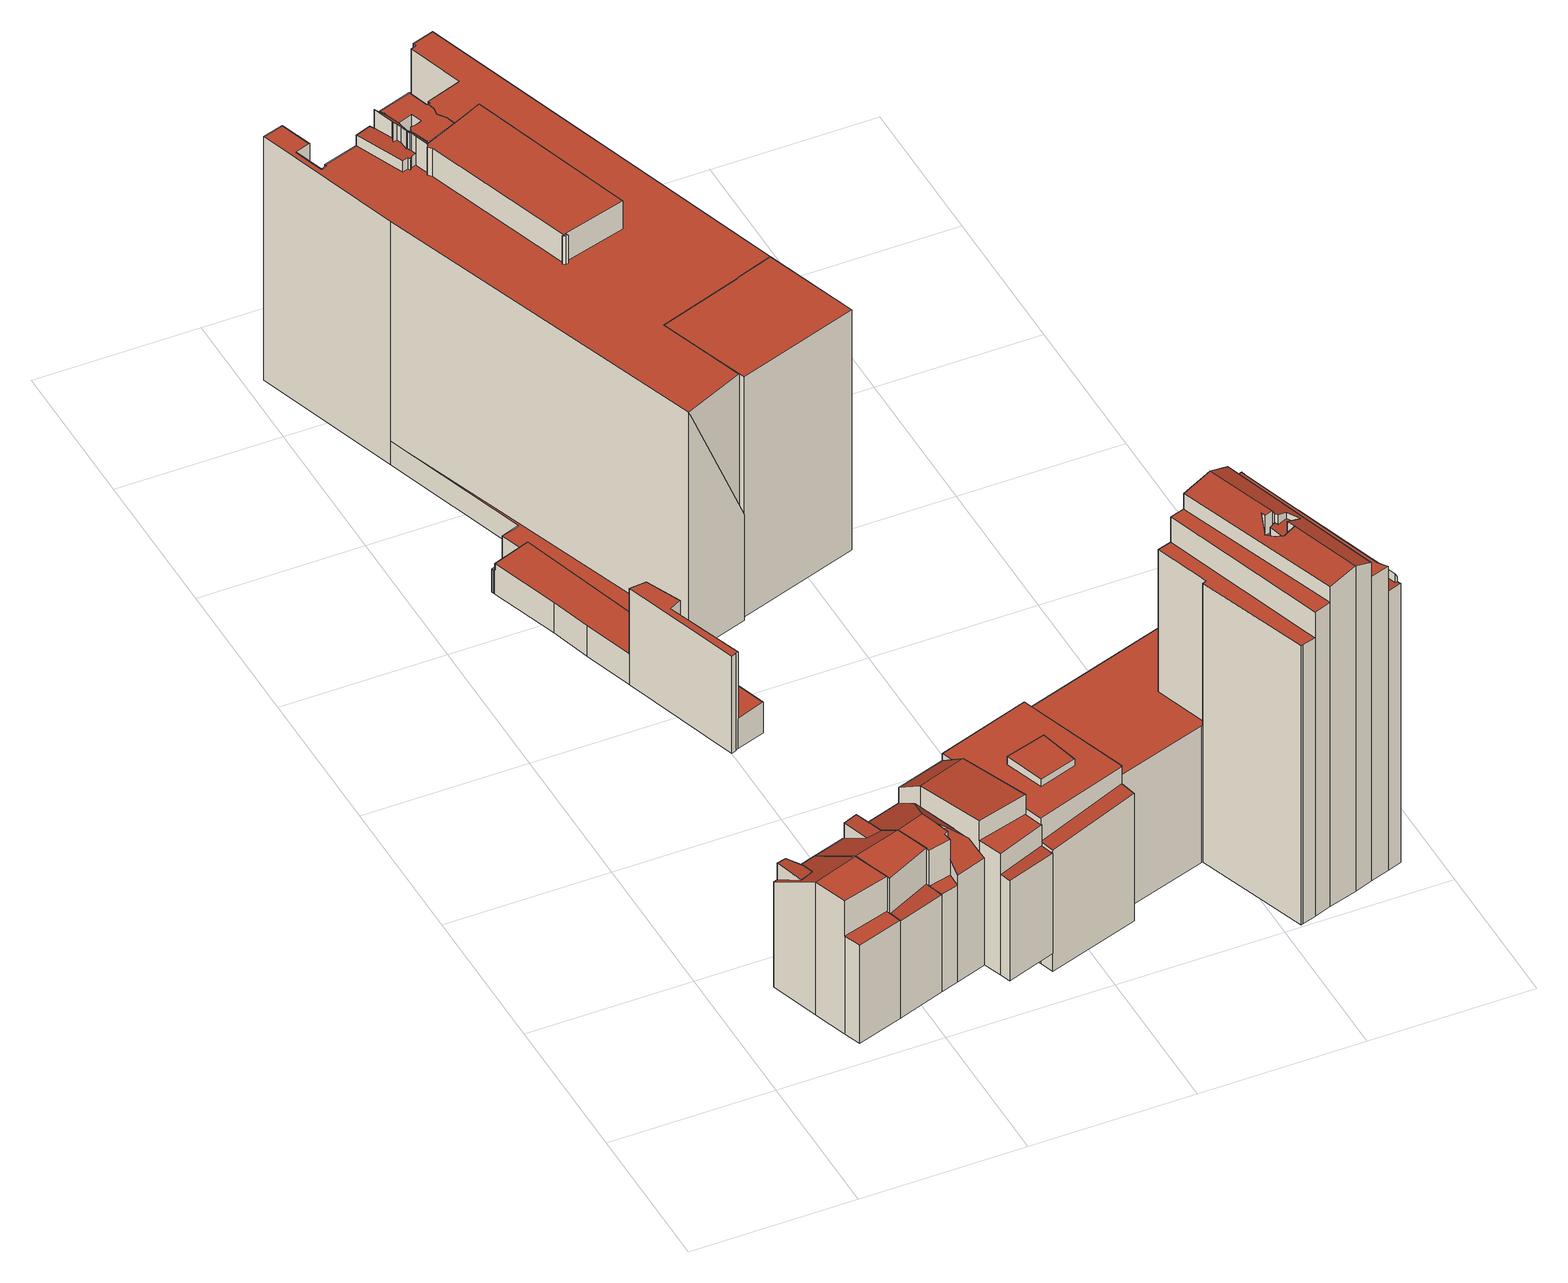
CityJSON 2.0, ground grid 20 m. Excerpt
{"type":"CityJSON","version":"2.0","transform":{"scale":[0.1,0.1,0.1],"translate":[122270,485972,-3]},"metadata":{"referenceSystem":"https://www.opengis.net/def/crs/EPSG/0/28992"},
"CityObjects":{
"building1":{"type":"Building","attributes":{"aantal_verblijfsobjecten":3,"bouwjaar":1807,"gebruiksdoel":"woonfunctie","oppervlakte_max":140,"oppervlakte_min":70,"rdf_seealso":"http://bag.basisregistraties.overheid.nl/bag/id/pand/0363100012182914","rf_extrusion_mode":"standard","rf_force_lod11":false,"rf_h_ground":-0.055,"rf_h_pc_98p":0,"rf_h_roof_50p":17.2,"rf_h_roof_70p":18.27,"rf_h_roof_max":18.35,"rf_h_roof_min":13.41,"rf_is_glass_roof":false,"rf_nodata_frac":0.00315,"rf_nodata_r":0,"rf_pc_select":"PREFERRED_AND_LATEST","rf_pc_year":0,"rf_pointcloud_unusable":false,"rf_pt_density":18.18,"rf_ridgelines":0,"rf_rmse_lod22":0.431,"rf_roof_planes":7,"rf_roof_type":"slanted","rf_success":true,"rf_t_run":21,"rf_volume_lod22":1314.7,"status":"Pand in gebruik"},"children":["building1-1"]},
"building1-1":{"type":"BuildingPart","parents":["building1"],"geometry":[{"type":"Solid","lod":"2.2","boundaries":[[[[0,1,2,3,4,5,6,7,8,9,10,11]],[[12,3,2,13]],[[14,4,3,12]],[[15,16,17]],[[13,2,1,18]],[[19,10,9,20,21]],[[22,23,16,15]],[[23,0,11,24]],[[25,8,7,26]],[[26,7,6,27]],[[28,29,30,31]],[[24,11,10,19]],[[32,5,4,14]],[[20,9,8,25]],[[21,20,27,33]],[[33,27,6,5,32]],[[31,30,18,34]],[[17,29,28]],[[34,18,1,0,23,22]],[[27,20,25,26]],[[33,32,19,21]],[[29,17,16,23,24,19,32,14,12,13,18,30]],[[34,22,15,17,28,31]]]],"semantics":{"surfaces":[{"type":"GroundSurface"},{"type":"WallSurface","on_footprint_edge":true},{"type":"WallSurface","on_footprint_edge":false},{"type":"RoofSurface","rf_azimuth":153.5,"rf_h_roof_50p":13.48,"rf_h_roof_70p":13.49,"rf_h_roof_max":18.31,"rf_h_roof_min":13.44,"rf_slope":1.71},{"type":"RoofSurface","rf_azimuth":345.55,"rf_h_roof_50p":18.26,"rf_h_roof_70p":18.28,"rf_h_roof_max":18.31,"rf_h_roof_min":18.21,"rf_slope":1.2},{"type":"RoofSurface","rf_azimuth":341.22,"rf_h_roof_50p":16.6,"rf_h_roof_70p":17.08,"rf_h_roof_max":18.22,"rf_h_roof_min":14.27,"rf_slope":30.54},{"type":"RoofSurface","rf_azimuth":65.99,"rf_h_roof_50p":16.63,"rf_h_roof_70p":16.65,"rf_h_roof_max":16.69,"rf_h_roof_min":16.58,"rf_slope":2.85}],"values":[[0,1,1,2,1,1,2,1,1,1,2,1,1,1,2,1,2,2,1,3,4,5,6]]}}]},
"building2":{"type":"Building","attributes":{"aantal_verblijfsobjecten":1,"bouwjaar":1781,"gebruiksdoel":"woonfunctie","oppervlakte_max":317,"oppervlakte_min":317,"rdf_seealso":"http://bag.basisregistraties.overheid.nl/bag/id/pand/0363100012182915","rf_extrusion_mode":"standard","rf_force_lod11":false,"rf_h_ground":-0.061,"rf_h_pc_98p":0,"rf_h_roof_50p":17.21,"rf_h_roof_70p":18.27,"rf_h_roof_max":18.36,"rf_h_roof_min":13.32,"rf_is_glass_roof":false,"rf_nodata_frac":0.00307,"rf_nodata_r":0,"rf_pc_select":"PREFERRED_AND_LATEST","rf_pc_year":0,"rf_pointcloud_unusable":false,"rf_pt_density":17.96,"rf_ridgelines":0,"rf_rmse_lod22":0.389,"rf_roof_planes":7,"rf_roof_type":"slanted","rf_success":true,"rf_t_run":20,"rf_volume_lod22":1353.54,"status":"Pand in gebruik"},"children":["building2-1"]},
"building2-1":{"type":"BuildingPart","parents":["building2"],"geometry":[{"type":"Solid","lod":"2.2","boundaries":[[[[35,7,36,5,4,37,38,39,40,41,42]],[[43,37,44]],[[45,38,37,43]],[[44,37,4,14]],[[46,39,38,45,47]],[[47,45,48]],[[49,40,39,46]],[[50,7,35,51]],[[52,36,7,50]],[[14,4,5,53]],[[53,5,36,52,54]],[[54,52,55,56]],[[57,41,40,49]],[[56,55,42,41,57]],[[51,35,42,55]],[[49,46,47,48]],[[53,57,49,48,45,43,44,14]],[[51,55,52,50]],[[57,53,54,56]]]],"semantics":{"surfaces":[{"type":"GroundSurface"},{"type":"WallSurface","on_footprint_edge":true},{"type":"WallSurface","on_footprint_edge":false},{"type":"RoofSurface","rf_azimuth":277.66,"rf_h_roof_50p":16.61,"rf_h_roof_70p":16.64,"rf_h_roof_max":16.71,"rf_h_roof_min":16.53,"rf_slope":4.46},{"type":"RoofSurface","rf_azimuth":341.78,"rf_h_roof_50p":16.6,"rf_h_roof_70p":17.22,"rf_h_roof_max":18.27,"rf_h_roof_min":14.37,"rf_slope":31.01},{"type":"RoofSurface","rf_azimuth":158.23,"rf_h_roof_50p":13.37,"rf_h_roof_70p":13.38,"rf_h_roof_max":18.29,"rf_h_roof_min":13.34,"rf_slope":1.21},{"type":"RoofSurface","rf_azimuth":14.05,"rf_h_roof_50p":18.28,"rf_h_roof_70p":18.28,"rf_h_roof_max":18.3,"rf_h_roof_min":18.26,"rf_slope":0.313}],"values":[[0,1,1,1,1,2,1,1,1,1,1,2,1,1,1,3,4,5,6]]}}]},
"building3":{"type":"Building","attributes":{"aantal_verblijfsobjecten":3,"bouwjaar":1905,"gebruiksdoel":"woonfunctie","oppervlakte_max":119,"oppervlakte_min":76,"rdf_seealso":"http://bag.basisregistraties.overheid.nl/bag/id/pand/0363100012182916","rf_extrusion_mode":"standard","rf_force_lod11":false,"rf_h_ground":-0.059,"rf_h_pc_98p":0,"rf_h_roof_50p":16.65,"rf_h_roof_70p":17.52,"rf_h_roof_max":18.33,"rf_h_roof_min":13.34,"rf_h_roof_ridge":14.64,"rf_is_glass_roof":false,"rf_nodata_frac":0,"rf_nodata_r":0,"rf_pc_select":"PREFERRED_AND_LATEST","rf_pc_year":0,"rf_pointcloud_unusable":false,"rf_pt_density":17.12,"rf_ridgelines":1,"rf_rmse_lod22":0.317,"rf_roof_planes":7,"rf_roof_type":"slanted","rf_success":true,"rf_t_run":22,"rf_volume_lod22":1357.18,"status":"Pand in gebruik"},"children":["building3-1"]},
"building3-1":{"type":"BuildingPart","parents":["building3"],"geometry":[{"type":"Solid","lod":"2.2","boundaries":[[[[58,59,60,35,61,41,39,62,63]],[[57,41,61,64,65]],[[66,39,41,57]],[[67,62,39,66]],[[68,63,62,67]],[[64,61,35,69]],[[70,71,60,59,72]],[[73,74,71,70]],[[75,58,63,68]],[[69,35,60,71]],[[76,77,78]],[[72,59,58,75]],[[79,80,81,82]],[[83,73,80,79]],[[65,64,74,73,83]],[[82,81,77,76]],[[84,76,78,75,68]],[[57,84,68,67,66]],[[82,76,84,57,65,83,79]],[[74,64,69,71]],[[77,81,80,73,70,72,75,78]]]],"semantics":{"surfaces":[{"type":"GroundSurface"},{"type":"WallSurface","on_footprint_edge":true},{"type":"WallSurface","on_footprint_edge":false},{"type":"RoofSurface","rf_azimuth":71.44,"rf_h_roof_50p":16.57,"rf_h_roof_70p":17.12,"rf_h_roof_max":18.22,"rf_h_roof_min":15.74,"rf_slope":41.07},{"type":"RoofSurface","rf_azimuth":341.68,"rf_h_roof_50p":16.01,"rf_h_roof_70p":16.76,"rf_h_roof_max":18.23,"rf_h_roof_min":14.32,"rf_slope":30.72},{"type":"RoofSurface","rf_azimuth":49.73,"rf_h_roof_50p":18.25,"rf_h_roof_70p":18.27,"rf_h_roof_max":18.33,"rf_h_roof_min":18.18,"rf_slope":1.56},{"type":"RoofSurface","rf_azimuth":125.8,"rf_h_roof_50p":13.39,"rf_h_roof_70p":13.4,"rf_h_roof_max":18.31,"rf_h_roof_min":13.35,"rf_slope":2.36},{"type":"RoofSurface","rf_azimuth":161.48,"rf_h_roof_50p":15.71,"rf_h_roof_70p":16.26,"rf_h_roof_max":18.22,"rf_h_roof_min":14.77,"rf_slope":30.52}],"values":[[0,1,1,1,1,1,1,2,1,1,2,1,2,2,2,2,3,4,5,6,7]]}}]},
"building4":{"type":"Building","attributes":{"aantal_verblijfsobjecten":5,"bouwjaar":1997,"gebruiksdoel":"bijeenkomstfunctie,woonfunctie","oppervlakte_max":100,"oppervlakte_min":75,"rf_extrusion_mode":"standard","rf_force_lod11":false,"rf_h_ground":0.049,"rf_h_pc_98p":0,"rf_h_roof_50p":18.83,"rf_h_roof_70p":19.23,"rf_h_roof_max":19.33,"rf_h_roof_min":13.82,"rf_is_glass_roof":false,"rf_nodata_frac":0.0069,"rf_nodata_r":0,"rf_pc_select":"PREFERRED_AND_LATEST","rf_pc_year":0,"rf_pointcloud_unusable":false,"rf_pt_density":18.4,"rf_ridgelines":0,"rf_rmse_lod22":0.591,"rf_roof_planes":4,"rf_roof_type":"slanted","rf_success":true,"rf_t_run":24,"rf_volume_lod22":1947.65,"status":"Pand in gebruik"},"children":["building4-1"]},
"building4-1":{"type":"BuildingPart","parents":["building4"],"geometry":[{"type":"Solid","lod":"2.2","boundaries":[[[[85,86,87,88,89,90,91,92,93,94]],[[95,96,94,93,97]],[[98,99,85,94,96]],[[100,91,90,101]],[[102,92,91,100]],[[97,93,92,102]],[[103,88,87,104]],[[104,87,86,105]],[[106,103,99,98]],[[105,86,85,99]],[[101,90,89,107,108]],[[107,89,88,103,106]],[[108,107,96,95]],[[97,102,100,101]],[[105,99,103,104]],[[108,95,97,101]],[[96,107,106,98]]]],"semantics":{"surfaces":[{"type":"GroundSurface"},{"type":"WallSurface","on_footprint_edge":true},{"type":"WallSurface","on_footprint_edge":false},{"type":"RoofSurface","rf_azimuth":341.28,"rf_h_roof_50p":17.51,"rf_h_roof_70p":17.94,"rf_h_roof_max":18.78,"rf_h_roof_min":16.42,"rf_slope":34.36},{"type":"RoofSurface","rf_azimuth":162.85,"rf_h_roof_50p":13.88,"rf_h_roof_70p":13.9,"rf_h_roof_max":16.73,"rf_h_roof_min":13.82,"rf_slope":4.58},{"type":"RoofSurface","rf_azimuth":336.48,"rf_h_roof_50p":19.1,"rf_h_roof_70p":19.22,"rf_h_roof_max":19.45,"rf_h_roof_min":18.76,"rf_slope":3.99},{"type":"RoofSurface","rf_azimuth":179.96,"rf_h_roof_50p":16.73,"rf_h_roof_70p":16.74,"rf_h_roof_max":19.43,"rf_h_roof_min":16.69,"rf_slope":0.971}],"values":[[0,1,1,1,1,1,1,1,2,1,1,1,2,3,4,5,6]]}}]},
"building5":{"type":"Building","attributes":{"aantal_verblijfsobjecten":3,"bouwjaar":1971,"gebruiksdoel":"onderwijsfunctie,winkelfunctie","oppervlakte_max":12596,"oppervlakte_min":23,"rf_extrusion_mode":"standard","rf_force_lod11":false,"rf_h_ground":0.812,"rf_h_pc_98p":0,"rf_h_roof_50p":34.43,"rf_h_roof_70p":34.5,"rf_h_roof_max":38.4,"rf_h_roof_min":4.07,"rf_is_glass_roof":false,"rf_nodata_frac":0.00812,"rf_nodata_r":0,"rf_pc_select":"PREFERRED_AND_LATEST","rf_pc_year":0,"rf_pointcloud_unusable":false,"rf_pt_density":18.09,"rf_ridgelines":0,"rf_rmse_lod22":2.65,"rf_roof_planes":30,"rf_roof_type":"slanted","rf_success":true,"rf_t_run":534,"rf_volume_lod22":43344.71,"status":"Pand in gebruik"},"children":["building5-1"]},
"building5-1":{"type":"BuildingPart","parents":["building5"],"geometry":[{"type":"Solid","lod":"2.2","boundaries":[[[[109,110,111,112,113,114,115,116,117,118,119,120,121,122,123,124,125,126,127,128,129,130,131,132,133,134,135,136,137,138,139,140,141,142,143,144,145,146,147,148,149,150,151,152,153,154,155,156,157,158]],[[159,120,119,160]],[[161,121,120,159]],[[162,152,151,163]],[[160,119,118,164]],[[164,118,117,165]],[[165,117,116,166]],[[167,168,169,170]],[[166,116,115,171]],[[172,110,109,173]],[[168,111,110,172]],[[174,150,149,175]],[[176,154,153,177]],[[178,155,154,176]],[[179,148,147,180,181]],[[163,151,150,174]],[[175,149,148,179]],[[182,144,143,183]],[[184,145,144,182]],[[183,143,142,185]],[[186,122,121,161]],[[187,188,189,190]],[[190,189,141,140,191]],[[192,137,136,193]],[[191,140,139,194]],[[195,134,133,196]],[[197,198,199,200]],[[196,133,132,201]],[[202,130,129,203]],[[203,129,128,204]],[[205,131,130,202]],[[206,205,188,187]],[[207,125,124,208]],[[208,124,123,209]],[[209,123,122,186]],[[210,114,113,211]],[[211,113,112,212]],[[171,115,114,210]],[[213,214,215,216]],[[217,218,219]],[[218,217,126,125,207]],[[220,221,222,223]],[[223,222,214,213]],[[185,142,141,189]],[[224,225,226,227]],[[228,229,230,231]],[[232,233,234,235]],[[170,169,233,232]],[[236,237,238,239]],[[237,240,241,242]],[[243,146,145,184]],[[216,215,244,245]],[[227,226,246,247]],[[247,246,212,248]],[[242,241,156,155,178,249]],[[177,153,152,162]],[[201,132,131,205,206]],[[250,127,126,217]],[[200,199,251,252]],[[253,254,225,224]],[[255,158,157,256]],[[256,157,156,241]],[[239,238,257,258]],[[259,260,261,262]],[[263,195,264,265]],[[266,135,134,195,263]],[[193,136,135,266]],[[267,268,269,270]],[[270,269,271,272]],[[273,274,275,276]],[[180,147,146,243]],[[181,180,204,219]],[[277,278,279,280]],[[281,282,278,277]],[[283,284,285,286]],[[287,288,286,289]],[[289,286,285,290,291]],[[265,264,260,259]],[[292,293,274,273]],[[294,295,296]],[[296,297,229,228]],[[298,299,300,288,287]],[[301,302,295,294]],[[288,300,303,304]],[[304,303,299,298]],[[248,212,112,111,168,167]],[[305,306,307,308]],[[276,275,268,267]],[[309,310,240,237,236]],[[173,109,158,255]],[[252,251,282,281]],[[235,234,310,309]],[[194,139,138,311]],[[312,311,138,137,192]],[[262,261,311,312]],[[249,178,306,305]],[[258,257,293,292]],[[313,314,315,316]],[[280,279,317,318]],[[291,290,198,197]],[[319,320,321,322]],[[272,271,322,323]],[[318,317,284,283]],[[308,307,324,325]],[[325,324,320,319]],[[323,322,321,297,296]],[[326,327,328,329]],[[231,230,327,326]],[[330,331,254,253]],[[302,332,331,330]],[[245,244,332,302,301]],[[329,328,314,313]],[[316,315,221,220]],[[219,204,128,127,250]],[[204,180,243,184,182,183,185,189,188,205,202,203]],[[299,303,300]],[[310,234,233,169,168,172,173,255,256,241,240]],[[325,319,322,271,269,268,275,274,293,257,238,237,242,249,305,308]],[[311,261,260,264,195,196,201,206,187,190,191,194]],[[262,312,192,193,266,263,265,259]],[[284,317,279,278,282,251,199,198,290,285]],[[316,220,223,213,216,245,301,294,296,228,231,326,329,313]],[[323,296,295,298,287,289,291,197,200,252,309,236,239,258,292,273,276,267,270,272]],[[302,330,253,224,227,247,248,167,170,232,235,309,252,281,277,280,318,283,286,288,304,298,295]],[[221,315,314,328,327,230,229,297,321,320,324,307,306,178,176,177,162,163,174,175,179,181,219,218,207,208,209,186,161,159,160,164,165,166,171,210,211,212,246,226,225,254,331,332,244,215,214,222]],[[219,250,217]]]],"semantics":{"surfaces":[{"type":"GroundSurface"},{"type":"WallSurface","on_footprint_edge":true},{"type":"WallSurface","on_footprint_edge":false},{"type":"RoofSurface","rf_azimuth":262.61,"rf_h_roof_50p":4.06,"rf_h_roof_70p":5.03,"rf_h_roof_max":34.45,"rf_h_roof_min":4.04,"rf_slope":0.163},{"type":"RoofSurface","rf_azimuth":142.78,"rf_h_roof_50p":36.88,"rf_h_roof_70p":36.88,"rf_h_roof_max":37.13,"rf_h_roof_min":36.88,"rf_slope":0.028},{"type":"RoofSurface","rf_azimuth":143.53,"rf_h_roof_50p":34.45,"rf_h_roof_70p":34.45,"rf_h_roof_max":34.45,"rf_h_roof_min":34.45,"rf_slope":0.028},{"type":"RoofSurface","rf_azimuth":248.11,"rf_h_roof_50p":35.94,"rf_h_roof_70p":35.95,"rf_h_roof_max":38.51,"rf_h_roof_min":35.9,"rf_slope":1.73},{"type":"RoofSurface","rf_azimuth":258.28,"rf_h_roof_50p":5.02,"rf_h_roof_70p":5.03,"rf_h_roof_max":14.17,"rf_h_roof_min":4.96,"rf_slope":0.718},{"type":"RoofSurface","rf_azimuth":314.25,"rf_h_roof_50p":14.13,"rf_h_roof_70p":14.15,"rf_h_roof_max":14.17,"rf_h_roof_min":14.11,"rf_slope":0.257},{"type":"RoofSurface","rf_azimuth":143.4,"rf_h_roof_50p":34.45,"rf_h_roof_70p":37.15,"rf_h_roof_max":37.15,"rf_h_roof_min":34.45,"rf_slope":0.028},{"type":"RoofSurface","rf_azimuth":192.6,"rf_h_roof_50p":38.35,"rf_h_roof_70p":38.35,"rf_h_roof_max":38.35,"rf_h_roof_min":38.34,"rf_slope":0.0343},{"type":"RoofSurface","rf_azimuth":71,"rf_h_roof_50p":37.78,"rf_h_roof_70p":38.07,"rf_h_roof_max":38.51,"rf_h_roof_min":36.88,"rf_slope":43.52},{"type":"RoofSurface","rf_azimuth":125.59,"rf_h_roof_50p":37.15,"rf_h_roof_70p":37.15,"rf_h_roof_max":38.35,"rf_h_roof_min":37.12,"rf_slope":0.325},{"type":"RoofSurface","rf_azimuth":143.34,"rf_h_roof_50p":34.44,"rf_h_roof_70p":34.44,"rf_h_roof_max":38.38,"rf_h_roof_min":34.42,"rf_slope":0.028},{"type":"RoofSurface","rf_azimuth":70.73,"rf_h_roof_50p":23.14,"rf_h_roof_70p":28.2,"rf_h_roof_max":34.42,"rf_h_roof_min":14.84,"rf_slope":66.34}],"values":[[0,1,1,1,1,1,1,2,1,1,1,1,1,1,1,1,1,1,1,1,1,2,1,1,1,1,2,1,1,1,1,2,1,1,1,1,1,1,2,2,1,2,2,1,2,2,2,2,2,2,1,2,2,2,1,1,1,1,2,2,1,1,2,2,2,1,1,2,2,2,1,2,2,2,2,2,2,2,2,2,2,2,2,2,2,1,2,2,2,1,2,2,1,1,2,2,2,2,2,2,2,2,2,2,2,2,2,2,2,2,2,2,2,1,3,4,5,6,7,8,9,10,11,12,13,14]]}}]},
"building6":{"type":"Building","attributes":{"aantal_verblijfsobjecten":0,"bouwjaar":1005,"rf_extrusion_mode":"standard","rf_force_lod11":false,"rf_h_ground":1.32,"rf_h_pc_98p":0,"rf_h_roof_50p":34.4,"rf_h_roof_70p":34.47,"rf_h_roof_max":34.59,"rf_h_roof_min":4.09,"rf_is_glass_roof":false,"rf_nodata_frac":0,"rf_nodata_r":0,"rf_pc_select":"PREFERRED_AND_LATEST","rf_pc_year":0,"rf_pointcloud_unusable":false,"rf_pt_density":19.58,"rf_ridgelines":0,"rf_rmse_lod22":7.67,"rf_roof_planes":3,"rf_roof_type":"multiple horizontal","rf_success":true,"rf_t_run":79,"rf_volume_lod22":6476.16,"status":"Pand in gebruik"},"children":["building6-1"]},
"building6-1":{"type":"BuildingPart","parents":["building6"],"geometry":[{"type":"Solid","lod":"2.2","boundaries":[[[[333,334,335,336,337,338]],[[339,334,333,340]],[[209,337,336,208]],[[186,338,337,209]],[[340,333,338,186]],[[208,336,335,341]],[[341,335,334,339]],[[341,339,340,186,209,208]]]],"semantics":{"surfaces":[{"type":"GroundSurface"},{"type":"WallSurface","on_footprint_edge":true},{"type":"RoofSurface","rf_azimuth":315.83,"rf_h_roof_50p":34.43,"rf_h_roof_70p":34.45,"rf_h_roof_max":34.52,"rf_h_roof_min":34.35,"rf_slope":0.543}],"values":[[0,1,1,1,1,1,1,2]]}}]},
"building7":{"type":"Building","attributes":{"aantal_verblijfsobjecten":28,"bouwjaar":1992,"gebruiksdoel":"kantoorfunctie,overige gebruiksfunctie,winkelfunctie,woonfunctie","oppervlakte_max":4156,"oppervlakte_min":1,"rdf_seealso":"http://bag.basisregistraties.overheid.nl/bag/id/pand/0363100012182840","rf_extrusion_mode":"standard","rf_force_lod11":false,"rf_h_ground":-2.54,"rf_h_pc_98p":0,"rf_h_roof_50p":17.63,"rf_h_roof_70p":36.27,"rf_h_roof_max":42.37,"rf_h_roof_min":16.31,"rf_h_roof_ridge":42.51,"rf_is_glass_roof":false,"rf_nodata_frac":0.00224,"rf_nodata_r":0.00809,"rf_pc_select":"PREFERRED_AND_LATEST","rf_pc_year":0,"rf_pointcloud_unusable":false,"rf_pt_density":18.05,"rf_ridgelines":6,"rf_rmse_lod22":0.451,"rf_roof_planes":25,"rf_roof_type":"slanted","rf_success":true,"rf_t_run":281,"rf_volume_lod22":24596.95,"status":"Pand in gebruik"},"children":["building7-1"]},
"building7-1":{"type":"BuildingPart","parents":["building7"],"geometry":[{"type":"Solid","lod":"2.2","boundaries":[[[[342,343,344,345,346,347,348,349,350,351,352,353,354,355,356,357,358,359,360,361,362,363,364,365,366,367,368,369,370,371,372,373,374,375,376,377,378,379,380,381,382,383,384,385,386,387,388,389,390,391,392,393]],[[394,386,385,395]],[[396,383,382,397]],[[398,380,379,399]],[[400,401,402,403,404]],[[403,402,405,406]],[[407,388,387,408,409]],[[395,385,384,410]],[[410,384,383,396]],[[411,381,380,398]],[[399,379,378,412]],[[397,382,381,411]],[[413,376,375,414]],[[412,378,377,415]],[[416,373,372,417]],[[418,370,369,419]],[[414,375,374,420]],[[420,374,373,416]],[[421,367,366,422]],[[423,368,367,421]],[[417,372,371,424]],[[419,369,368,423]],[[424,371,370,418]],[[422,366,365,425]],[[426,363,362,427]],[[425,365,364,428]],[[428,364,363,426]],[[427,362,361,429]],[[430,359,358,431]],[[429,361,360,432]],[[431,358,357,433]],[[432,360,359,430]],[[434,435,436,437]],[[438,348,347,436]],[[439,391,390,440]],[[441,442,443,444]],[[408,387,386,394]],[[409,408,401,400]],[[445,446,447,448]],[[449,450,451,452]],[[452,451,453,454]],[[448,447,435,434]],[[455,355,354,456,457]],[[458,459,351,350,460]],[[437,436,347,346,461]],[[461,346,345,462]],[[463,464,465,466,467]],[[468,349,348,438]],[[467,466,469,470,471]],[[472,473,440,474]],[[475,476,473,472]],[[433,357,356,477]],[[478,479,480,481]],[[481,480,482,483]],[[483,482,484,485]],[[462,345,344,486]],[[487,488,489,490]],[[444,443,479,478]],[[491,492,488,487]],[[493,491,494,495]],[[495,494,496,497]],[[498,490,489,442,441]],[[499,477,356,355,455]],[[485,484,492,491,493]],[[500,501,490,498]],[[502,503,501,500]],[[504,468,477,499]],[[505,506,507,508]],[[509,510,343,342,511]],[[454,453,512,513]],[[513,512,450,449]],[[460,350,349,468,504]],[[514,515,465,464]],[[516,517,515,514]],[[508,507,518,519,520]],[[520,519,517,516]],[[404,403,476,475]],[[521,522,523,524]],[[524,523,518,507]],[[406,405,522,521]],[[415,377,376,413]],[[525,526,503,502]],[[511,342,393,527,528]],[[497,496,526,525]],[[527,393,392,529,530]],[[530,529,506,505]],[[457,456,459,458]],[[529,392,391,439]],[[531,389,388,407]],[[474,440,390,389,531]],[[528,527,464,463]],[[532,352,351,459]],[[470,469,446,445,533]],[[533,445,486,534]],[[456,354,353,535]],[[535,353,352,532]],[[534,486,344,343,510]],[[471,470,510,509]],[[492,484,482,480,479,443,442,489,488]],[[513,449,452,454]],[[526,496,494,491,487,490,501,503]],[[464,527,530,505,508,520,516,514]],[[457,458,460,504,499,455],[451,450,512,453]],[[529,439,440,473,476,403,406,521,524,507,506]],[[474,531,407,409,400,404,475,472]],[[528,463,467,485,493,495,497,525,502,500,511]],[[446,469,466,465,515,517,519,518,523,522,405,402,401,408,394,395,410,396,397,411,398,399,412,415,413,414,420,416,417,424,418,419,423,421,422,425,428,426,427,429,432,430,431,433,477,468,438,436,435,447]],[[486,445,448,434,437,461,462]],[[535,532,459,456]],[[510,470,533,534]],[[471,509,511,500,498,441,444,478,481,483,485,467]]]],"semantics":{"surfaces":[{"type":"GroundSurface"},{"type":"WallSurface","on_footprint_edge":true},{"type":"WallSurface","on_footprint_edge":false},{"type":"RoofSurface","rf_azimuth":49.07,"rf_h_roof_50p":39.6,"rf_h_roof_70p":41.99,"rf_h_roof_max":42.56,"rf_h_roof_min":39.6,"rf_slope":0.0949},{"type":"RoofSurface","rf_azimuth":83.11,"rf_h_roof_50p":18.65,"rf_h_roof_70p":18.66,"rf_h_roof_max":18.67,"rf_h_roof_min":18.64,"rf_slope":0.269},{"type":"RoofSurface","rf_azimuth":163.64,"rf_h_roof_50p":41.16,"rf_h_roof_70p":41.85,"rf_h_roof_max":42.55,"rf_h_roof_min":41.14,"rf_slope":0.582},{"type":"RoofSurface","rf_azimuth":49.12,"rf_h_roof_50p":39.59,"rf_h_roof_70p":39.6,"rf_h_roof_max":41.68,"rf_h_roof_min":39.58,"rf_slope":0.0949},{"type":"RoofSurface","rf_azimuth":283.35,"rf_h_roof_50p":17.66,"rf_h_roof_70p":17.68,"rf_h_roof_max":18.67,"rf_h_roof_min":17.61,"rf_slope":0.291},{"type":"RoofSurface","rf_azimuth":71.48,"rf_h_roof_50p":36.13,"rf_h_roof_70p":36.81,"rf_h_roof_max":39.6,"rf_h_roof_min":36.06,"rf_slope":2.33},{"type":"RoofSurface","rf_azimuth":71.72,"rf_h_roof_50p":36.85,"rf_h_roof_70p":37.12,"rf_h_roof_max":37.66,"rf_h_roof_min":35.54,"rf_slope":59.23},{"type":"RoofSurface","rf_azimuth":71.64,"rf_h_roof_50p":42.03,"rf_h_roof_70p":42.21,"rf_h_roof_max":42.56,"rf_h_roof_min":41.45,"rf_slope":20.28},{"type":"RoofSurface","rf_azimuth":317.7,"rf_h_roof_50p":16.36,"rf_h_roof_70p":16.37,"rf_h_roof_max":42.26,"rf_h_roof_min":16.35,"rf_slope":0.056},{"type":"RoofSurface","rf_azimuth":74.87,"rf_h_roof_50p":36.12,"rf_h_roof_70p":36.13,"rf_h_roof_max":39.61,"rf_h_roof_min":36.08,"rf_slope":1.08},{"type":"RoofSurface","rf_azimuth":195.05,"rf_h_roof_50p":14.89,"rf_h_roof_70p":15.1,"rf_h_roof_max":17.7,"rf_h_roof_min":14.34,"rf_slope":8.08},{"type":"RoofSurface","rf_azimuth":49.12,"rf_h_roof_50p":39.61,"rf_h_roof_70p":39.61,"rf_h_roof_max":41.79,"rf_h_roof_min":39.6,"rf_slope":0.0949},{"type":"RoofSurface","rf_azimuth":251.52,"rf_h_roof_50p":42.09,"rf_h_roof_70p":42.29,"rf_h_roof_max":42.56,"rf_h_roof_min":41.66,"rf_slope":11.78}],"values":[[0,1,1,1,2,2,1,1,1,1,1,1,1,1,1,1,1,1,1,1,1,1,1,1,1,1,1,1,1,1,1,1,2,1,1,2,1,2,2,2,2,2,1,1,1,1,2,1,2,2,2,1,2,2,2,1,2,2,2,2,2,2,1,2,2,2,2,2,1,2,2,1,2,2,2,2,2,2,2,2,1,2,1,2,1,2,2,1,1,1,2,1,2,2,1,1,1,2,3,4,5,6,7,8,9,10,11,12,13,14,15]]}}]},
"building8":{"type":"Building","attributes":{"aantal_verblijfsobjecten":0,"bouwjaar":1977,"rdf_seealso":"http://bag.basisregistraties.overheid.nl/bag/id/pand/0363100012182920","rf_extrusion_mode":"standard","rf_force_lod11":false,"rf_h_ground":1.32,"rf_h_pc_98p":0,"rf_h_roof_50p":3.74,"rf_h_roof_70p":5.08,"rf_h_roof_max":5.35,"rf_h_roof_min":3.7,"rf_is_glass_roof":false,"rf_nodata_frac":0,"rf_nodata_r":0,"rf_pc_select":"PREFERRED_AND_LATEST","rf_pc_year":0,"rf_pointcloud_unusable":false,"rf_pt_density":18.56,"rf_ridgelines":0,"rf_rmse_lod22":0.0776,"rf_roof_planes":2,"rf_roof_type":"multiple horizontal","rf_success":true,"rf_t_run":11,"rf_volume_lod22":53.99,"status":"Pand in gebruik"},"children":["building8-1"]},
"building8-1":{"type":"BuildingPart","parents":["building8"],"geometry":[{"type":"Solid","lod":"2.2","boundaries":[[[[536,537,538,539,540,541,542,543,544]],[[545,543,542,546]],[[547,536,544,548]],[[548,544,543,545]],[[549,538,537,550]],[[551,539,538,549,552]],[[553,540,539,551]],[[546,542,541,554]],[[555,554,541,540,553]],[[556,557,554,555]],[[550,537,536,547]],[[552,549,557,556]],[[557,549,550,547,548,545,546,554]],[[552,556,555,553,551]]]],"semantics":{"surfaces":[{"type":"GroundSurface"},{"type":"WallSurface","on_footprint_edge":true},{"type":"WallSurface","on_footprint_edge":false},{"type":"RoofSurface","rf_azimuth":200.86,"rf_h_roof_50p":3.74,"rf_h_roof_70p":3.74,"rf_h_roof_max":5.24,"rf_h_roof_min":3.71,"rf_slope":0.533},{"type":"RoofSurface","rf_azimuth":61.49,"rf_h_roof_50p":5.13,"rf_h_roof_70p":5.16,"rf_h_roof_max":5.24,"rf_h_roof_min":5.06,"rf_slope":3.77}],"values":[[0,1,1,1,1,1,1,1,1,2,1,2,3,4]]}}]}
},
"vertices":[
[65,131,29],[77,135,29],[79,136,29],[79,135,29],[117,148,29],[137,88,29],[152,43,29],[158,24,29],[101,5,29],[94,26,29],[80,68,29],[60,129,29],[79,135,175],[79,136,174],[117,148,175],[76,95,197],[76,95,196],[89,101,196],[77,135,174],[80,68,212],[94,26,165],[94,26,213],[65,131,197],[65,131,174],[60,129,174],[101,5,165],[158,24,164],[152,43,165],[93,103,196],[93,103,195],[89,116,187],[89,116,196],[137,88,212],[152,43,213],[77,135,196],
[217,44,29],[153,39,29],[157,161,29],[159,162,29],[176,168,29],[188,131,29],[196,107,29],[210,67,29],[157,161,174],[157,161,175],[159,162,174],[176,168,196],[159,162,195],[169,128,196],[188,131,197],[158,24,163],[217,44,163],[153,39,164],[137,88,213],[153,39,213],[210,67,164],[210,67,213],[196,107,213],
[270,85,29],[277,64,29],[239,51,29],[211,62,29],[236,188,29],[243,164,29],[211,62,164],[211,62,213],[176,168,175],[236,188,175],[243,164,190],[217,44,164],[239,51,177],[239,51,163],[277,64,177],[239,69,186],[239,69,164],[270,85,190],[238,100,212],[238,100,204],[251,100,201],[238,80,212],[238,80,193],[243,83,194],[243,83,212],[239,69,213],[231,121,212],
[345,65,30],[350,49,30],[289,28,30],[285,41,30],[274,71,30],[246,157,30],[236,188,30],[297,208,30],[307,178,30],[337,88,30],[337,88,225],[337,88,198],[307,178,218],[345,65,197],[345,65,169],[236,188,196],[246,157,218],[297,208,196],[285,41,169],[289,28,168],[350,49,168],[285,41,197],[274,71,197],[274,71,224],
[116,1209,38],[115,1212,38],[120,1213,38],[162,1227,38],[179,1233,38],[180,1230,38],[189,1232,38],[188,1235,38],[232,1250,38],[209,1320,38],[216,1323,38],[215,1327,38],[242,1336,38],[403,846,38],[356,830,38],[356,829,38],[252,794,38],[289,686,38],[291,678,38],[213,652,38],[203,649,38],[197,668,38],[177,661,38],[176,661,38],[228,502,38],[193,490,38],[189,489,38],[189,488,38],[183,486,38],[135,636,38],[115,698,38],[100,748,38],[72,833,38],[71,835,38],[70,837,38],[113,852,38],[104,881,38],[126,888,38],[65,1074,38],[5,1258,38],[31,1266,38],[44,1226,38],[25,1220,38],[37,1183,38],[44,1186,38],[43,1188,38],[87,1202,38],[106,1208,38],[107,1209,38],[108,1206,38],[215,1327,375],[216,1323,375],[242,1336,375],[37,1183,375],[25,1220,375],[209,1320,375],[232,1250,374],[188,1235,374],[120,1213,402],[120,1213,375],[122,1208,375],[122,1208,402],[189,1232,374],[115,1212,375],[116,1209,375],[44,1226,375],[31,1266,375],[43,1188,375],[44,1186,375],[87,1202,375],[5,1258,375],[65,1074,70],[65,1074,374],[113,852,71],[70,837,70],[104,881,70],[71,835,70],[403,846,374],[119,850,80],[119,850,71],[72,833,70],[72,833,80],[100,748,80],[183,486,172],[189,488,172],[115,698,80],[193,490,80],[228,502,81],[127,1163,411],[127,1163,374],[130,1185,374],[130,1185,402],[176,661,80],[197,668,71],[203,649,71],[213,652,71],[177,661,71],[177,661,80],[252,794,374],[356,829,374],[356,830,374],[180,1230,374],[179,1233,374],[162,1227,374],[204,933,413],[204,933,374],[282,955,374],[282,955,413],[289,686,185],[289,686,374],[213,652,374],[202,930,413],[202,930,374],[205,929,374],[205,929,413],[174,1193,401],[174,1193,374],[172,1202,374],[172,1202,401],[136,1128,413],[136,1128,374],[134,1126,374],[134,1126,413],[123,1208,402],[123,1208,375],[123,1206,375],[123,1206,402],[109,1203,416],[109,1203,390],[119,1181,390],[119,1181,413],[109,1203,375],[106,1208,375],[106,1208,390],[126,888,71],[214,1165,374],[214,1165,414],[170,1202,374],[170,1202,401],[162,1227,402],[87,1202,389],[291,678,185],[130,1186,374],[130,1186,402],[173,1183,401],[173,1183,374],[108,1206,375],[107,1209,375],[117,1174,390],[117,1174,417],[175,594,171],[175,594,80],[156,638,80],[156,638,171],[193,490,172],[160,586,80],[160,586,171],[189,489,172],[126,1158,414],[126,1158,390],[127,1154,390],[127,1154,414],[128,1153,390],[128,1153,414],[124,1169,412],[124,1169,390],[125,1157,390],[125,1157,415],[153,1180,401],[153,1180,374],[145,1177,374],[145,1177,401],[148,1193,402],[148,1193,374],[136,1169,401],[136,1169,374],[137,1165,374],[137,1165,401],[143,1148,402],[143,1148,401],[137,1165,402],[129,1160,374],[129,1160,411],[122,1175,412],[122,1175,390],[148,1135,414],[148,1135,401],[136,1130,413],[136,1130,374],[147,1137,401],[147,1137,374],[143,1148,374],[186,1152,414],[186,1152,401],[154,1143,374],[154,1143,401],[113,1142,389],[113,1142,374],[120,1144,374],[120,1144,389],[124,1202,402],[124,1202,375],[135,636,80],[135,636,171],[199,931,413],[199,931,374],[202,929,374],[202,929,413],[139,1176,374],[139,1176,401],[124,1144,389],[124,1144,374],[130,1146,374],[130,1146,390],[130,1146,414],[122,1141,374],[122,1141,389],[138,1121,413],[138,1121,374],[201,932,374],[201,932,413],[180,1174,401],[180,1174,374],[186,1152,374],
[442,728,43],[291,678,43],[252,794,43],[356,829,43],[356,830,43],[403,846,43],[291,678,375],[442,728,375],[252,794,373],
[697,28,5],[662,17,5],[640,9,5],[623,4,5],[621,3,5],[572,142,5],[571,142,5],[459,106,5],[458,105,5],[458,104,5],[464,86,5],[350,49,5],[344,66,5],[297,208,5],[412,246,5],[670,331,5],[677,332,5],[683,331,5],[690,330,5],[697,329,5],[703,327,5],[709,324,5],[715,321,5],[721,317,5],[726,313,5],[731,308,5],[735,303,5],[739,298,5],[743,292,5],[746,286,5],[748,279,5],[750,273,5],[751,266,5],[752,260,5],[752,253,5],[751,246,5],[750,239,5],[749,233,5],[746,227,5],[743,220,5],[740,215,5],[736,209,5],[732,204,5],[727,199,5],[722,195,5],[718,192,5],[716,191,5],[715,190,5],[759,55,5],[761,50,5],[743,44,5],[719,36,5],[722,195,194],[727,199,194],[736,209,194],[740,215,194],[746,227,194],[749,233,194],[717,195,391],[717,195,194],[712,193,194],[712,193,391],[712,193,398],[694,248,194],[694,248,391],[716,191,393],[718,192,194],[718,192,391],[732,204,194],[743,220,194],[750,239,194],[752,253,194],[752,260,194],[751,246,194],[750,273,194],[748,279,194],[743,292,194],[739,298,194],[751,266,194],[731,308,194],[726,313,194],[735,303,194],[746,286,194],[721,317,194],[709,324,194],[703,327,194],[715,321,194],[697,329,194],[683,331,194],[677,332,194],[690,330,194],[670,331,194],[577,144,391],[577,144,194],[572,142,194],[572,142,391],[571,142,194],[761,50,391],[759,55,391],[653,110,452],[653,110,426],[644,115,426],[644,115,450],[571,218,391],[571,218,194],[554,213,194],[554,213,391],[351,162,217],[351,162,206],[367,112,207],[367,112,217],[414,128,207],[414,128,216],[297,208,206],[344,66,174],[344,66,206],[458,104,207],[458,104,184],[458,105,207],[621,3,391],[623,4,391],[652,246,445],[652,246,426],[652,246,194],[627,237,194],[627,237,455],[459,106,194],[589,224,194],[589,224,426],[589,224,447],[756,54,403],[756,54,391],[759,55,397],[709,192,405],[709,192,391],[412,246,194],[636,123,449],[636,123,426],[646,153,426],[646,153,453],[648,147,426],[648,147,453],[657,149,426],[657,149,455],[640,9,391],[650,139,442],[650,139,426],[658,112,426],[658,112,441],[658,144,442],[658,144,426],[658,144,455],[660,140,442],[660,140,455],[672,145,442],[672,145,450],[658,112,453],[412,246,207],[668,116,455],[668,116,441],[664,126,455],[664,126,441],[459,106,207],[735,55,426],[735,55,392],[672,247,392],[672,247,426],[662,17,447],[662,17,426],[697,28,455],[402,178,207],[402,178,216],[652,247,426],[652,247,194],[655,247,426],[655,247,194],[672,247,194],[671,252,194],[671,252,426],[690,248,391],[690,248,194],[688,253,194],[688,253,391],[682,132,448],[682,132,441],[719,36,426],[719,36,446],[743,44,391],[743,44,426],[715,190,396],[464,86,182],[571,218,426],[640,9,426],[350,49,172],
[473,955,43],[465,981,43],[467,982,43],[466,984,43],[485,990,43],[494,960,43],[501,939,43],[453,923,43],[444,945,43],[453,923,67],[501,939,67],[473,955,67],[444,945,67],[467,982,68],[465,981,68],[466,984,82],[467,982,82],[485,990,81],[494,960,68],[494,960,81],[476,953,82],[476,953,67]
]}
